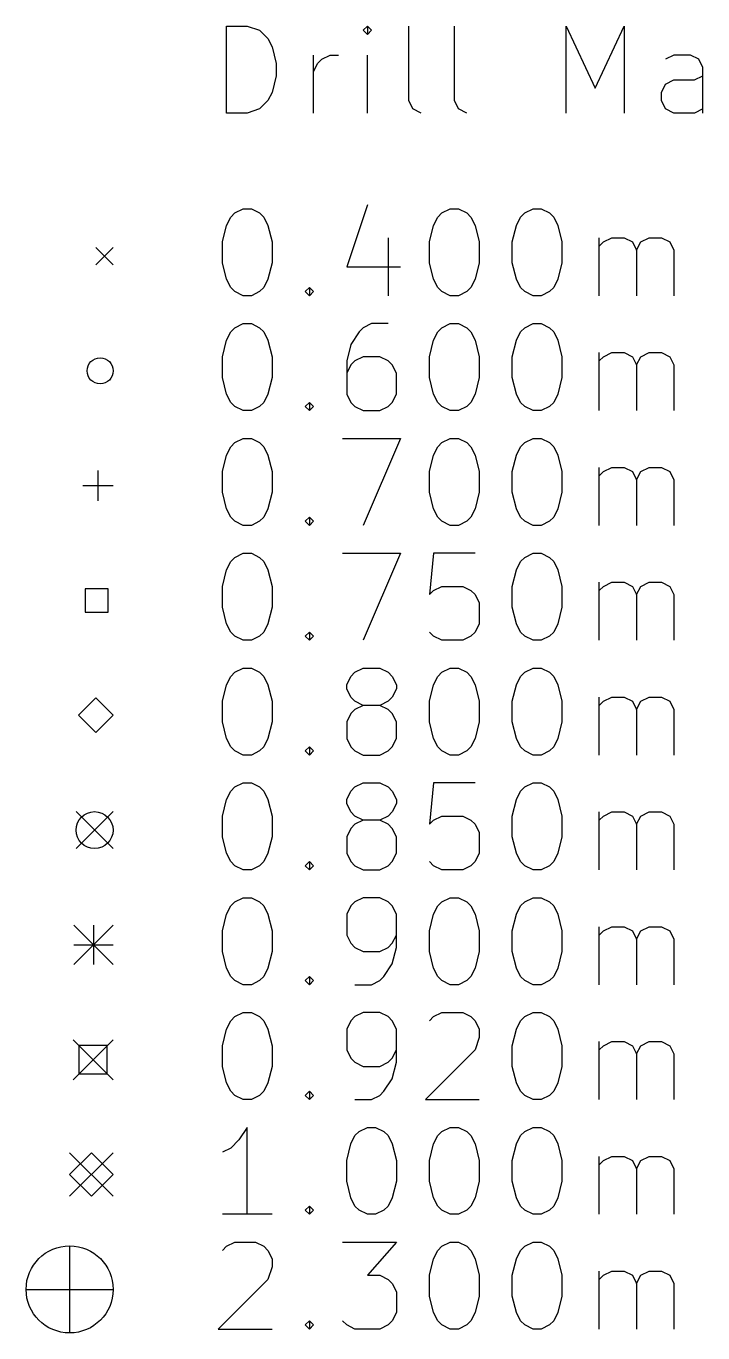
# Model space of a CAD drawing. Extents: x 2.4 to 7.28, y -7.56 to -1.5.
# Drawn here: x 2.399 to 3.011, y -7.529 to -6.346 of the extents above; entities that cross this region are included whole.
import ezdxf

# ---------------------------------------------------------------- set-up
doc = ezdxf.new("R2010")
doc.units = 0
doc.header["$MEASUREMENT"] = 0
doc.layers.add('BLACK', color=7, linetype='CONTINUOUS')

msp = doc.modelspace()

# ---------------------------------------------------------------- linework, layer by layer
at = {"layer": 'BLACK', "linetype": 'CONTINUOUS'}
for p, q in [((2.58, -6.4248), (2.58, -6.3461)), ((2.58, -6.3461), (2.5988, -6.3461)), ((2.5988, -6.3461), (2.61, -6.3498)), ((2.61, -6.3498), (2.6175, -6.3573)), ((2.7075, -6.3461), (2.7038, -6.3498)), ((2.7038, -6.3498), (2.7075, -6.3536)), ((2.7113, -6.3498), (2.7075, -6.3461)), ((2.7075, -6.3461), (2.7075, -6.3536)), ((2.7075, -6.3536), (2.7113, -6.3498)), ((2.745, -6.4135), (2.745, -6.3461)), ((2.7863, -6.4135), (2.7863, -6.3461)), ((2.8875, -6.4248), (2.8875, -6.3461)), ((2.8875, -6.3461), (2.9137, -6.4023)), ((2.9137, -6.4023), (2.94, -6.3461)), ((2.94, -6.3461), (2.94, -6.4248)), ((2.6175, -6.3573), (2.6213, -6.3648)), ((2.6213, -6.3648), (2.625, -6.3798)), ((2.6588, -6.4248), (2.6588, -6.3723)), ((2.6663, -6.3761), (2.6738, -6.3723)), ((2.6738, -6.3723), (2.6813, -6.3723)), ((2.7075, -6.4248), (2.7075, -6.3723)), ((2.985, -6.3723), (2.9775, -6.3761)), ((3, -6.3723), (2.985, -6.3723)), ((3.0075, -6.3761), (3, -6.3723)), ((2.625, -6.3798), (2.625, -6.3911)), ((2.6588, -6.3873), (2.6625, -6.3798)), ((2.6625, -6.3798), (2.6663, -6.3761)), ((3.0112, -6.3836), (3.0075, -6.3761)), ((3.0112, -6.4248), (3.0112, -6.3836)), ((2.625, -6.3911), (2.6213, -6.406)), ((2.9737, -6.406), (2.9775, -6.3986)), ((2.9775, -6.3986), (2.985, -6.3948)), ((2.985, -6.3948), (3.0037, -6.3948)), ((3.0037, -6.3948), (3.0112, -6.3911)), ((2.6213, -6.406), (2.6175, -6.4135)), ((2.9737, -6.4135), (2.9737, -6.406)), ((2.61, -6.421), (2.5988, -6.4248)), ((2.6175, -6.4135), (2.61, -6.421)), ((2.7488, -6.421), (2.745, -6.4135)), ((2.7563, -6.4248), (2.7488, -6.421)), ((2.79, -6.421), (2.7863, -6.4135)), ((2.7975, -6.4248), (2.79, -6.421)), ((2.9775, -6.421), (2.9737, -6.4135)), ((2.985, -6.4248), (2.9775, -6.421)), ((3.0112, -6.421), (3.0037, -6.4248)), ((2.5988, -6.4248), (2.58, -6.4248)), ((3.0037, -6.4248), (2.985, -6.4248)), ((2.5838, -6.5189), (2.5875, -6.5152)), ((2.5875, -6.5152), (2.595, -6.5114)), ((2.595, -6.5114), (2.6025, -6.5114)), ((2.6025, -6.5114), (2.61, -6.5152)), ((2.61, -6.5152), (2.6138, -6.5189)), ((2.7075, -6.5077), (2.6888, -6.5639)), ((2.7713, -6.5189), (2.775, -6.5152)), ((2.775, -6.5152), (2.7825, -6.5114)), ((2.7825, -6.5114), (2.79, -6.5114)), ((2.79, -6.5114), (2.7975, -6.5152)), ((2.7975, -6.5152), (2.8013, -6.5189)), ((2.8462, -6.5189), (2.85, -6.5152)), ((2.85, -6.5152), (2.8575, -6.5114)), ((2.8575, -6.5114), (2.865, -6.5114)), ((2.865, -6.5114), (2.8725, -6.5152)), ((2.8725, -6.5152), (2.8762, -6.5189)), ((2.5763, -6.5414), (2.58, -6.5264)), ((2.58, -6.5264), (2.5838, -6.5189)), ((2.6138, -6.5189), (2.6175, -6.5264)), ((2.6175, -6.5264), (2.6213, -6.5414)), ((2.7638, -6.5414), (2.7675, -6.5264)), ((2.7675, -6.5264), (2.7713, -6.5189)), ((2.8013, -6.5189), (2.805, -6.5264)), ((2.805, -6.5264), (2.8088, -6.5414)), ((2.8387, -6.5414), (2.8425, -6.5264)), ((2.8425, -6.5264), (2.8462, -6.5189)), ((2.8762, -6.5189), (2.88, -6.5264)), ((2.88, -6.5264), (2.8837, -6.5414)), ((2.7263, -6.5377), (2.7263, -6.5902)), ((2.9175, -6.5902), (2.9175, -6.5377)), ((2.9212, -6.5414), (2.9287, -6.5377)), ((2.9287, -6.5377), (2.94, -6.5377)), ((2.94, -6.5377), (2.9475, -6.5414)), ((2.955, -6.5414), (2.9625, -6.5377)), ((2.9625, -6.5377), (2.9737, -6.5377)), ((2.9737, -6.5377), (2.9812, -6.5414)), ((2.4616, -6.5463), (2.4774, -6.562)), ((2.4774, -6.5463), (2.4616, -6.562)), ((2.5763, -6.5602), (2.5763, -6.5414)), ((2.6213, -6.5414), (2.6213, -6.5602)), ((2.7638, -6.5602), (2.7638, -6.5414)), ((2.8088, -6.5414), (2.8088, -6.5602)), ((2.8387, -6.5602), (2.8387, -6.5414)), ((2.8837, -6.5414), (2.8837, -6.5602)), ((2.9175, -6.5452), (2.9212, -6.5414)), ((2.9475, -6.5414), (2.9512, -6.5489)), ((2.9512, -6.5489), (2.955, -6.5414)), ((2.9512, -6.5489), (2.9512, -6.5902)), ((2.9812, -6.5414), (2.985, -6.5489)), ((2.985, -6.5489), (2.985, -6.5902)), ((2.58, -6.5752), (2.5763, -6.5602)), ((2.6213, -6.5602), (2.6175, -6.5752)), ((2.6888, -6.5639), (2.7375, -6.5639)), ((2.7675, -6.5752), (2.7638, -6.5602)), ((2.8088, -6.5602), (2.805, -6.5752)), ((2.8425, -6.5752), (2.8387, -6.5602)), ((2.8837, -6.5602), (2.88, -6.5752)), ((2.5838, -6.5827), (2.58, -6.5752)), ((2.6175, -6.5752), (2.6138, -6.5827)), ((2.7713, -6.5827), (2.7675, -6.5752)), ((2.805, -6.5752), (2.8013, -6.5827)), ((2.8462, -6.5827), (2.8425, -6.5752)), ((2.88, -6.5752), (2.8762, -6.5827)), ((2.5875, -6.5864), (2.5838, -6.5827)), ((2.595, -6.5902), (2.5875, -6.5864)), ((2.61, -6.5864), (2.6025, -6.5902)), ((2.6138, -6.5827), (2.61, -6.5864)), ((2.6513, -6.5864), (2.655, -6.5827)), ((2.655, -6.5902), (2.6513, -6.5864)), ((2.655, -6.5827), (2.6588, -6.5864)), ((2.655, -6.5827), (2.655, -6.5902)), ((2.6588, -6.5864), (2.655, -6.5902)), ((2.775, -6.5864), (2.7713, -6.5827)), ((2.7825, -6.5902), (2.775, -6.5864)), ((2.7975, -6.5864), (2.79, -6.5902)), ((2.8013, -6.5827), (2.7975, -6.5864)), ((2.85, -6.5864), (2.8462, -6.5827)), ((2.8575, -6.5902), (2.85, -6.5864)), ((2.8725, -6.5864), (2.865, -6.5902)), ((2.8762, -6.5827), (2.8725, -6.5864)), ((2.6025, -6.5902), (2.595, -6.5902)), ((2.79, -6.5902), (2.7825, -6.5902)), ((2.865, -6.5902), (2.8575, -6.5902)), ((2.58, -6.6303), (2.5838, -6.6228)), ((2.5838, -6.6228), (2.5875, -6.6191)), ((2.5875, -6.6191), (2.595, -6.6153)), ((2.595, -6.6153), (2.6025, -6.6153)), ((2.6025, -6.6153), (2.61, -6.6191)), ((2.61, -6.6191), (2.6138, -6.6228)), ((2.6138, -6.6228), (2.6175, -6.6303)), ((2.7, -6.6228), (2.6925, -6.6341)), ((2.7038, -6.6191), (2.7, -6.6228)), ((2.7113, -6.6153), (2.7038, -6.6191)), ((2.7263, -6.6153), (2.7113, -6.6153)), ((2.7675, -6.6303), (2.7713, -6.6228)), ((2.7713, -6.6228), (2.775, -6.6191)), ((2.775, -6.6191), (2.7825, -6.6153)), ((2.7825, -6.6153), (2.79, -6.6153)), ((2.79, -6.6153), (2.7975, -6.6191)), ((2.7975, -6.6191), (2.8013, -6.6228)), ((2.8013, -6.6228), (2.805, -6.6303)), ((2.8425, -6.6303), (2.8462, -6.6228)), ((2.8462, -6.6228), (2.85, -6.6191)), ((2.85, -6.6191), (2.8575, -6.6153)), ((2.8575, -6.6153), (2.865, -6.6153)), ((2.865, -6.6153), (2.8725, -6.6191)), ((2.8725, -6.6191), (2.8762, -6.6228)), ((2.8762, -6.6228), (2.88, -6.6303)), ((2.5763, -6.6453), (2.58, -6.6303)), ((2.6175, -6.6303), (2.6213, -6.6453)), ((2.6925, -6.6341), (2.6888, -6.6491)), ((2.7638, -6.6453), (2.7675, -6.6303)), ((2.805, -6.6303), (2.8088, -6.6453)), ((2.8387, -6.6453), (2.8425, -6.6303)), ((2.88, -6.6303), (2.8837, -6.6453)), ((2.5763, -6.6641), (2.5763, -6.6453)), ((2.6213, -6.6453), (2.6213, -6.6641)), ((2.7038, -6.6453), (2.6963, -6.6491)), ((2.7188, -6.6453), (2.7038, -6.6453)), ((2.7263, -6.6491), (2.7188, -6.6453)), ((2.7638, -6.6641), (2.7638, -6.6453)), ((2.8088, -6.6453), (2.8088, -6.6641)), ((2.8387, -6.6641), (2.8387, -6.6453)), ((2.8837, -6.6453), (2.8837, -6.6641)), ((2.9175, -6.6941), (2.9175, -6.6416)), ((2.9175, -6.6491), (2.9212, -6.6453)), ((2.9212, -6.6453), (2.9287, -6.6416)), ((2.9287, -6.6416), (2.94, -6.6416)), ((2.94, -6.6416), (2.9475, -6.6453)), ((2.9475, -6.6453), (2.9512, -6.6528)), ((2.9512, -6.6528), (2.955, -6.6453)), ((2.955, -6.6453), (2.9625, -6.6416)), ((2.9625, -6.6416), (2.9737, -6.6416)), ((2.9737, -6.6416), (2.9812, -6.6453)), ((2.9812, -6.6453), (2.985, -6.6528)), ((2.6888, -6.6491), (2.6888, -6.6791)), ((2.6925, -6.6528), (2.6888, -6.6603)), ((2.6963, -6.6491), (2.6925, -6.6528)), ((2.73, -6.6528), (2.7263, -6.6491)), ((2.7338, -6.6603), (2.73, -6.6528)), ((2.9512, -6.6528), (2.9512, -6.6941)), ((2.985, -6.6528), (2.985, -6.6941)), ((2.58, -6.6791), (2.5763, -6.6641)), ((2.6213, -6.6641), (2.6175, -6.6791)), ((2.7338, -6.6791), (2.7338, -6.6603)), ((2.7675, -6.6791), (2.7638, -6.6641)), ((2.8088, -6.6641), (2.805, -6.6791)), ((2.8425, -6.6791), (2.8387, -6.6641)), ((2.8837, -6.6641), (2.88, -6.6791)), ((2.5838, -6.6866), (2.58, -6.6791)), ((2.6175, -6.6791), (2.6138, -6.6866)), ((2.6888, -6.6791), (2.6925, -6.6866)), ((2.73, -6.6866), (2.7338, -6.6791)), ((2.7713, -6.6866), (2.7675, -6.6791)), ((2.805, -6.6791), (2.8013, -6.6866)), ((2.8462, -6.6866), (2.8425, -6.6791)), ((2.88, -6.6791), (2.8762, -6.6866)), ((2.5875, -6.6903), (2.5838, -6.6866)), ((2.595, -6.6941), (2.5875, -6.6903)), ((2.6025, -6.6941), (2.595, -6.6941)), ((2.61, -6.6903), (2.6025, -6.6941)), ((2.6138, -6.6866), (2.61, -6.6903)), ((2.6513, -6.6903), (2.655, -6.6866)), ((2.655, -6.6941), (2.6513, -6.6903)), ((2.655, -6.6866), (2.6588, -6.6903)), ((2.655, -6.6866), (2.655, -6.6941)), ((2.6588, -6.6903), (2.655, -6.6941)), ((2.6925, -6.6866), (2.6963, -6.6903)), ((2.6963, -6.6903), (2.7038, -6.6941)), ((2.7038, -6.6941), (2.7188, -6.6941)), ((2.7188, -6.6941), (2.7263, -6.6903)), ((2.7263, -6.6903), (2.73, -6.6866)), ((2.775, -6.6903), (2.7713, -6.6866)), ((2.7825, -6.6941), (2.775, -6.6903)), ((2.79, -6.6941), (2.7825, -6.6941)), ((2.7975, -6.6903), (2.79, -6.6941)), ((2.8013, -6.6866), (2.7975, -6.6903)), ((2.85, -6.6903), (2.8462, -6.6866)), ((2.8575, -6.6941), (2.85, -6.6903)), ((2.865, -6.6941), (2.8575, -6.6941)), ((2.8725, -6.6903), (2.865, -6.6941)), ((2.8762, -6.6866), (2.8725, -6.6903)), ((2.58, -6.7343), (2.5838, -6.7268)), ((2.5838, -6.7268), (2.5875, -6.723)), ((2.5875, -6.723), (2.595, -6.7193)), ((2.595, -6.7193), (2.6025, -6.7193)), ((2.6025, -6.7193), (2.61, -6.723)), ((2.61, -6.723), (2.6138, -6.7268)), ((2.6138, -6.7268), (2.6175, -6.7343)), ((2.685, -6.7193), (2.7375, -6.7193)), ((2.7375, -6.7193), (2.7038, -6.798)), ((2.7675, -6.7343), (2.7713, -6.7268)), ((2.7713, -6.7268), (2.775, -6.723)), ((2.775, -6.723), (2.7825, -6.7193)), ((2.7825, -6.7193), (2.79, -6.7193)), ((2.79, -6.7193), (2.7975, -6.723)), ((2.7975, -6.723), (2.8013, -6.7268)), ((2.8013, -6.7268), (2.805, -6.7343)), ((2.8425, -6.7343), (2.8462, -6.7268)), ((2.8462, -6.7268), (2.85, -6.723)), ((2.85, -6.723), (2.8575, -6.7193)), ((2.8575, -6.7193), (2.865, -6.7193)), ((2.865, -6.7193), (2.8725, -6.723)), ((2.8725, -6.723), (2.8762, -6.7268)), ((2.8762, -6.7268), (2.88, -6.7343)), ((2.5763, -6.7493), (2.58, -6.7343)), ((2.6175, -6.7343), (2.6213, -6.7493)), ((2.7638, -6.7493), (2.7675, -6.7343)), ((2.805, -6.7343), (2.8088, -6.7493)), ((2.8387, -6.7493), (2.8425, -6.7343)), ((2.88, -6.7343), (2.8837, -6.7493)), ((2.4636, -6.7482), (2.4636, -6.7758)), ((2.5763, -6.768), (2.5763, -6.7493)), ((2.6213, -6.7493), (2.6213, -6.768)), ((2.7638, -6.768), (2.7638, -6.7493)), ((2.8088, -6.7493), (2.8088, -6.768)), ((2.8387, -6.768), (2.8387, -6.7493)), ((2.8837, -6.7493), (2.8837, -6.768)), ((2.9175, -6.798), (2.9175, -6.7455)), ((2.9175, -6.753), (2.9212, -6.7493)), ((2.9212, -6.7493), (2.9287, -6.7455)), ((2.9287, -6.7455), (2.94, -6.7455)), ((2.94, -6.7455), (2.9475, -6.7493)), ((2.9475, -6.7493), (2.9512, -6.7568)), ((2.9512, -6.7568), (2.955, -6.7493)), ((2.955, -6.7493), (2.9625, -6.7455)), ((2.9625, -6.7455), (2.9737, -6.7455)), ((2.9737, -6.7455), (2.9812, -6.7493)), ((2.9812, -6.7493), (2.985, -6.7568)), ((2.4498, -6.762), (2.4774, -6.762)), ((2.9512, -6.7568), (2.9512, -6.798)), ((2.985, -6.7568), (2.985, -6.798)), ((2.58, -6.783), (2.5763, -6.768)), ((2.6213, -6.768), (2.6175, -6.783)), ((2.7675, -6.783), (2.7638, -6.768)), ((2.8088, -6.768), (2.805, -6.783)), ((2.8425, -6.783), (2.8387, -6.768)), ((2.8837, -6.768), (2.88, -6.783)), ((2.5838, -6.7905), (2.58, -6.783)), ((2.6175, -6.783), (2.6138, -6.7905)), ((2.7713, -6.7905), (2.7675, -6.783)), ((2.805, -6.783), (2.8013, -6.7905)), ((2.8462, -6.7905), (2.8425, -6.783)), ((2.88, -6.783), (2.8762, -6.7905)), ((2.5875, -6.7943), (2.5838, -6.7905)), ((2.595, -6.798), (2.5875, -6.7943)), ((2.6025, -6.798), (2.595, -6.798)), ((2.61, -6.7943), (2.6025, -6.798)), ((2.6138, -6.7905), (2.61, -6.7943)), ((2.6513, -6.7943), (2.655, -6.7905)), ((2.655, -6.798), (2.6513, -6.7943)), ((2.655, -6.7905), (2.6588, -6.7943)), ((2.655, -6.7905), (2.655, -6.798)), ((2.6588, -6.7943), (2.655, -6.798)), ((2.775, -6.7943), (2.7713, -6.7905)), ((2.7825, -6.798), (2.775, -6.7943)), ((2.79, -6.798), (2.7825, -6.798)), ((2.7975, -6.7943), (2.79, -6.798)), ((2.8013, -6.7905), (2.7975, -6.7943)), ((2.85, -6.7943), (2.8462, -6.7905)), ((2.8575, -6.798), (2.85, -6.7943)), ((2.865, -6.798), (2.8575, -6.798)), ((2.8725, -6.7943), (2.865, -6.798)), ((2.8762, -6.7905), (2.8725, -6.7943)), ((2.5875, -6.827), (2.595, -6.8232)), ((2.595, -6.8232), (2.6025, -6.8232)), ((2.6025, -6.8232), (2.61, -6.827)), ((2.685, -6.8232), (2.7375, -6.8232)), ((2.7375, -6.8232), (2.7038, -6.902)), ((2.7675, -6.8232), (2.7638, -6.8607)), ((2.805, -6.8232), (2.7675, -6.8232)), ((2.85, -6.827), (2.8575, -6.8232)), ((2.8575, -6.8232), (2.865, -6.8232)), ((2.865, -6.8232), (2.8725, -6.827)), ((2.58, -6.8382), (2.5838, -6.8307)), ((2.5838, -6.8307), (2.5875, -6.827)), ((2.61, -6.827), (2.6138, -6.8307)), ((2.6138, -6.8307), (2.6175, -6.8382)), ((2.8425, -6.8382), (2.8462, -6.8307)), ((2.8462, -6.8307), (2.85, -6.827)), ((2.8725, -6.827), (2.8762, -6.8307)), ((2.8762, -6.8307), (2.88, -6.8382)), ((2.5763, -6.8532), (2.58, -6.8382)), ((2.6175, -6.8382), (2.6213, -6.8532)), ((2.8387, -6.8532), (2.8425, -6.8382)), ((2.88, -6.8382), (2.8837, -6.8532)), ((2.473, -6.8555), (2.4522, -6.8555)), ((2.4522, -6.8555), (2.4522, -6.8764)), ((2.473, -6.8764), (2.473, -6.8555)), ((2.5763, -6.872), (2.5763, -6.8532)), ((2.6213, -6.8532), (2.6213, -6.872)), ((2.7638, -6.8607), (2.7675, -6.857)), ((2.7675, -6.857), (2.775, -6.8532)), ((2.775, -6.8532), (2.7938, -6.8532)), ((2.7938, -6.8532), (2.8013, -6.857)), ((2.8013, -6.857), (2.805, -6.8607)), ((2.8387, -6.872), (2.8387, -6.8532)), ((2.8837, -6.8532), (2.8837, -6.872)), ((2.9175, -6.902), (2.9175, -6.8495)), ((2.9175, -6.857), (2.9212, -6.8532)), ((2.9212, -6.8532), (2.9287, -6.8495)), ((2.9287, -6.8495), (2.94, -6.8495)), ((2.94, -6.8495), (2.9475, -6.8532)), ((2.9475, -6.8532), (2.9512, -6.8607)), ((2.9512, -6.8607), (2.955, -6.8532)), ((2.955, -6.8532), (2.9625, -6.8495)), ((2.9625, -6.8495), (2.9737, -6.8495)), ((2.9737, -6.8495), (2.9812, -6.8532)), ((2.9812, -6.8532), (2.985, -6.8607)), ((2.58, -6.887), (2.5763, -6.872)), ((2.6213, -6.872), (2.6175, -6.887)), ((2.805, -6.8607), (2.8088, -6.8682)), ((2.8088, -6.8682), (2.8088, -6.887)), ((2.8425, -6.887), (2.8387, -6.872)), ((2.8837, -6.872), (2.88, -6.887)), ((2.9512, -6.8607), (2.9512, -6.902)), ((2.985, -6.8607), (2.985, -6.902)), ((2.4522, -6.8764), (2.473, -6.8764)), ((2.5838, -6.8945), (2.58, -6.887)), ((2.5875, -6.8982), (2.5838, -6.8945)), ((2.6138, -6.8945), (2.61, -6.8982)), ((2.6175, -6.887), (2.6138, -6.8945)), ((2.6513, -6.8982), (2.655, -6.8945)), ((2.655, -6.8945), (2.6588, -6.8982)), ((2.655, -6.8945), (2.655, -6.902)), ((2.7675, -6.8982), (2.7638, -6.8945)), ((2.805, -6.8945), (2.8013, -6.8982)), ((2.8088, -6.887), (2.805, -6.8945)), ((2.8462, -6.8945), (2.8425, -6.887)), ((2.85, -6.8982), (2.8462, -6.8945)), ((2.8762, -6.8945), (2.8725, -6.8982)), ((2.88, -6.887), (2.8762, -6.8945)), ((2.595, -6.902), (2.5875, -6.8982)), ((2.6025, -6.902), (2.595, -6.902)), ((2.61, -6.8982), (2.6025, -6.902)), ((2.655, -6.902), (2.6513, -6.8982)), ((2.6588, -6.8982), (2.655, -6.902)), ((2.775, -6.902), (2.7675, -6.8982)), ((2.7938, -6.902), (2.775, -6.902)), ((2.8013, -6.8982), (2.7938, -6.902)), ((2.8575, -6.902), (2.85, -6.8982)), ((2.865, -6.902), (2.8575, -6.902)), ((2.8725, -6.8982), (2.865, -6.902)), ((2.5838, -6.9347), (2.5875, -6.9309)), ((2.5875, -6.9309), (2.595, -6.9272)), ((2.595, -6.9272), (2.6025, -6.9272)), ((2.6025, -6.9272), (2.61, -6.9309)), ((2.61, -6.9309), (2.6138, -6.9347)), ((2.6925, -6.9347), (2.6963, -6.9309)), ((2.6963, -6.9309), (2.7038, -6.9272)), ((2.7038, -6.9272), (2.7188, -6.9272)), ((2.7188, -6.9272), (2.7263, -6.9309)), ((2.7263, -6.9309), (2.73, -6.9347)), ((2.7713, -6.9347), (2.775, -6.9309)), ((2.775, -6.9309), (2.7825, -6.9272)), ((2.7825, -6.9272), (2.79, -6.9272)), ((2.79, -6.9272), (2.7975, -6.9309)), ((2.7975, -6.9309), (2.8013, -6.9347)), ((2.8462, -6.9347), (2.85, -6.9309)), ((2.85, -6.9309), (2.8575, -6.9272)), ((2.8575, -6.9272), (2.865, -6.9272)), ((2.865, -6.9272), (2.8725, -6.9309)), ((2.8725, -6.9309), (2.8762, -6.9347)), ((2.5763, -6.9572), (2.58, -6.9422)), ((2.58, -6.9422), (2.5838, -6.9347)), ((2.6138, -6.9347), (2.6175, -6.9422)), ((2.6175, -6.9422), (2.6213, -6.9572)), ((2.6888, -6.9422), (2.6925, -6.9347)), ((2.6888, -6.9459), (2.6888, -6.9422)), ((2.73, -6.9347), (2.7338, -6.9422)), ((2.7338, -6.9422), (2.7338, -6.9459)), ((2.7638, -6.9572), (2.7675, -6.9422)), ((2.7675, -6.9422), (2.7713, -6.9347)), ((2.8013, -6.9347), (2.805, -6.9422)), ((2.805, -6.9422), (2.8088, -6.9572)), ((2.8387, -6.9572), (2.8425, -6.9422)), ((2.8425, -6.9422), (2.8462, -6.9347)), ((2.8762, -6.9347), (2.88, -6.9422)), ((2.88, -6.9422), (2.8837, -6.9572)), ((2.4616, -6.9541), (2.4459, -6.9699)), ((2.4774, -6.9699), (2.4616, -6.9541)), ((2.6925, -6.9534), (2.6888, -6.9459)), ((2.6963, -6.9572), (2.6925, -6.9534)), ((2.73, -6.9534), (2.7263, -6.9572)), ((2.7338, -6.9459), (2.73, -6.9534)), ((2.9175, -7.0059), (2.9175, -6.9534)), ((2.9212, -6.9572), (2.9287, -6.9534)), ((2.9287, -6.9534), (2.94, -6.9534)), ((2.94, -6.9534), (2.9475, -6.9572)), ((2.955, -6.9572), (2.9625, -6.9534)), ((2.9625, -6.9534), (2.9737, -6.9534)), ((2.9737, -6.9534), (2.9812, -6.9572)), ((2.5763, -6.9759), (2.5763, -6.9572)), ((2.6213, -6.9572), (2.6213, -6.9759)), ((2.6963, -6.9647), (2.6925, -6.9684)), ((2.7038, -6.9609), (2.6963, -6.9572)), ((2.7038, -6.9609), (2.6963, -6.9647)), ((2.7188, -6.9609), (2.7038, -6.9609)), ((2.7263, -6.9572), (2.7188, -6.9609)), ((2.7263, -6.9647), (2.7188, -6.9609)), ((2.73, -6.9684), (2.7263, -6.9647)), ((2.7638, -6.9759), (2.7638, -6.9572)), ((2.8088, -6.9572), (2.8088, -6.9759)), ((2.8387, -6.9759), (2.8387, -6.9572)), ((2.8837, -6.9572), (2.8837, -6.9759)), ((2.9175, -6.9609), (2.9212, -6.9572)), ((2.9475, -6.9572), (2.9512, -6.9647)), ((2.9512, -6.9647), (2.955, -6.9572)), ((2.9512, -6.9647), (2.9512, -7.0059)), ((2.9812, -6.9572), (2.985, -6.9647)), ((2.985, -6.9647), (2.985, -7.0059)), ((2.4459, -6.9699), (2.4616, -6.9856)), ((2.4616, -6.9856), (2.4774, -6.9699)), ((2.58, -6.9909), (2.5763, -6.9759)), ((2.6213, -6.9759), (2.6175, -6.9909)), ((2.6925, -6.9684), (2.6888, -6.9759)), ((2.6888, -6.9759), (2.6888, -6.9909)), ((2.7338, -6.9759), (2.73, -6.9684)), ((2.7338, -6.9909), (2.7338, -6.9759)), ((2.7675, -6.9909), (2.7638, -6.9759)), ((2.8088, -6.9759), (2.805, -6.9909)), ((2.8425, -6.9909), (2.8387, -6.9759)), ((2.8837, -6.9759), (2.88, -6.9909)), ((2.5838, -6.9984), (2.58, -6.9909)), ((2.5875, -7.0021), (2.5838, -6.9984)), ((2.595, -7.0059), (2.5875, -7.0021)), ((2.61, -7.0021), (2.6025, -7.0059)), ((2.6138, -6.9984), (2.61, -7.0021)), ((2.6175, -6.9909), (2.6138, -6.9984)), ((2.6513, -7.0021), (2.655, -6.9984)), ((2.655, -7.0059), (2.6513, -7.0021)), ((2.655, -6.9984), (2.6588, -7.0021)), ((2.655, -6.9984), (2.655, -7.0059)), ((2.6588, -7.0021), (2.655, -7.0059)), ((2.6888, -6.9909), (2.6925, -6.9984)), ((2.6925, -6.9984), (2.6963, -7.0021)), ((2.6963, -7.0021), (2.7038, -7.0059)), ((2.7188, -7.0059), (2.7263, -7.0021)), ((2.7263, -7.0021), (2.73, -6.9984)), ((2.73, -6.9984), (2.7338, -6.9909)), ((2.7713, -6.9984), (2.7675, -6.9909)), ((2.775, -7.0021), (2.7713, -6.9984)), ((2.7825, -7.0059), (2.775, -7.0021)), ((2.7975, -7.0021), (2.79, -7.0059)), ((2.8013, -6.9984), (2.7975, -7.0021)), ((2.805, -6.9909), (2.8013, -6.9984)), ((2.8462, -6.9984), (2.8425, -6.9909)), ((2.85, -7.0021), (2.8462, -6.9984)), ((2.8575, -7.0059), (2.85, -7.0021)), ((2.8725, -7.0021), (2.865, -7.0059)), ((2.8762, -6.9984), (2.8725, -7.0021)), ((2.88, -6.9909), (2.8762, -6.9984)), ((2.6025, -7.0059), (2.595, -7.0059)), ((2.7038, -7.0059), (2.7188, -7.0059)), ((2.79, -7.0059), (2.7825, -7.0059)), ((2.865, -7.0059), (2.8575, -7.0059)), ((2.5838, -7.0386), (2.5875, -7.0348)), ((2.5875, -7.0348), (2.595, -7.0311)), ((2.595, -7.0311), (2.6025, -7.0311)), ((2.6025, -7.0311), (2.61, -7.0348)), ((2.61, -7.0348), (2.6138, -7.0386)), ((2.6925, -7.0386), (2.6963, -7.0348)), ((2.6963, -7.0348), (2.7038, -7.0311)), ((2.7038, -7.0311), (2.7188, -7.0311)), ((2.7188, -7.0311), (2.7263, -7.0348)), ((2.7263, -7.0348), (2.73, -7.0386)), ((2.7675, -7.0311), (2.7638, -7.0686)), ((2.805, -7.0311), (2.7675, -7.0311)), ((2.8462, -7.0386), (2.85, -7.0348)), ((2.85, -7.0348), (2.8575, -7.0311)), ((2.8575, -7.0311), (2.865, -7.0311)), ((2.865, -7.0311), (2.8725, -7.0348)), ((2.8725, -7.0348), (2.8762, -7.0386)), ((2.5763, -7.0611), (2.58, -7.0461)), ((2.58, -7.0461), (2.5838, -7.0386)), ((2.6138, -7.0386), (2.6175, -7.0461)), ((2.6175, -7.0461), (2.6213, -7.0611)), ((2.6888, -7.0461), (2.6925, -7.0386)), ((2.6888, -7.0498), (2.6888, -7.0461)), ((2.6925, -7.0573), (2.6888, -7.0498)), ((2.73, -7.0386), (2.7338, -7.0461)), ((2.7338, -7.0498), (2.73, -7.0573)), ((2.7338, -7.0461), (2.7338, -7.0498)), ((2.8387, -7.0611), (2.8425, -7.0461)), ((2.8425, -7.0461), (2.8462, -7.0386)), ((2.8762, -7.0386), (2.88, -7.0461)), ((2.88, -7.0461), (2.8837, -7.0611)), ((2.4439, -7.0571), (2.4774, -7.0906)), ((2.4774, -7.0571), (2.4439, -7.0906)), ((2.5763, -7.0798), (2.5763, -7.0611)), ((2.6213, -7.0611), (2.6213, -7.0798)), ((2.6963, -7.0611), (2.6925, -7.0573)), ((2.7038, -7.0648), (2.6963, -7.0611)), ((2.7263, -7.0611), (2.7188, -7.0648)), ((2.73, -7.0573), (2.7263, -7.0611)), ((2.7675, -7.0648), (2.775, -7.0611)), ((2.775, -7.0611), (2.7938, -7.0611)), ((2.7938, -7.0611), (2.8013, -7.0648)), ((2.8387, -7.0798), (2.8387, -7.0611)), ((2.8837, -7.0611), (2.8837, -7.0798)), ((2.9175, -7.1098), (2.9175, -7.0573)), ((2.9175, -7.0648), (2.9212, -7.0611)), ((2.9212, -7.0611), (2.9287, -7.0573)), ((2.9287, -7.0573), (2.94, -7.0573)), ((2.94, -7.0573), (2.9475, -7.0611)), ((2.9475, -7.0611), (2.9512, -7.0686)), ((2.9512, -7.0686), (2.955, -7.0611)), ((2.955, -7.0611), (2.9625, -7.0573)), ((2.9625, -7.0573), (2.9737, -7.0573)), ((2.9737, -7.0573), (2.9812, -7.0611)), ((2.9812, -7.0611), (2.985, -7.0686)), ((2.6925, -7.0723), (2.6888, -7.0798)), ((2.6963, -7.0686), (2.6925, -7.0723)), ((2.7038, -7.0648), (2.6963, -7.0686)), ((2.7188, -7.0648), (2.7038, -7.0648)), ((2.7263, -7.0686), (2.7188, -7.0648)), ((2.73, -7.0723), (2.7263, -7.0686)), ((2.7338, -7.0798), (2.73, -7.0723)), ((2.7638, -7.0686), (2.7675, -7.0648)), ((2.8013, -7.0648), (2.805, -7.0686)), ((2.805, -7.0686), (2.8088, -7.0761)), ((2.9512, -7.0686), (2.9512, -7.1098)), ((2.985, -7.0686), (2.985, -7.1098)), ((2.58, -7.0948), (2.5763, -7.0798)), ((2.6213, -7.0798), (2.6175, -7.0948)), ((2.6888, -7.0798), (2.6888, -7.0948)), ((2.7338, -7.0948), (2.7338, -7.0798)), ((2.8088, -7.0761), (2.8088, -7.0948)), ((2.8425, -7.0948), (2.8387, -7.0798)), ((2.8837, -7.0798), (2.88, -7.0948)), ((2.5838, -7.1023), (2.58, -7.0948)), ((2.6175, -7.0948), (2.6138, -7.1023)), ((2.6888, -7.0948), (2.6925, -7.1023)), ((2.73, -7.1023), (2.7338, -7.0948)), ((2.8088, -7.0948), (2.805, -7.1023)), ((2.8462, -7.1023), (2.8425, -7.0948)), ((2.88, -7.0948), (2.8762, -7.1023)), ((2.5875, -7.1061), (2.5838, -7.1023)), ((2.595, -7.1098), (2.5875, -7.1061)), ((2.61, -7.1061), (2.6025, -7.1098)), ((2.6138, -7.1023), (2.61, -7.1061)), ((2.6513, -7.1061), (2.655, -7.1023)), ((2.655, -7.1098), (2.6513, -7.1061)), ((2.655, -7.1023), (2.6588, -7.1061)), ((2.655, -7.1023), (2.655, -7.1098)), ((2.6588, -7.1061), (2.655, -7.1098)), ((2.6925, -7.1023), (2.6963, -7.1061)), ((2.6963, -7.1061), (2.7038, -7.1098)), ((2.7188, -7.1098), (2.7263, -7.1061)), ((2.7263, -7.1061), (2.73, -7.1023)), ((2.7675, -7.1061), (2.7638, -7.1023)), ((2.775, -7.1098), (2.7675, -7.1061)), ((2.8013, -7.1061), (2.7938, -7.1098)), ((2.805, -7.1023), (2.8013, -7.1061)), ((2.85, -7.1061), (2.8462, -7.1023)), ((2.8575, -7.1098), (2.85, -7.1061)), ((2.8725, -7.1061), (2.865, -7.1098)), ((2.8762, -7.1023), (2.8725, -7.1061)), ((2.6025, -7.1098), (2.595, -7.1098)), ((2.7038, -7.1098), (2.7188, -7.1098)), ((2.7938, -7.1098), (2.775, -7.1098)), ((2.865, -7.1098), (2.8575, -7.1098)), ((2.58, -7.15), (2.5838, -7.1425)), ((2.5838, -7.1425), (2.5875, -7.1388)), ((2.5875, -7.1388), (2.595, -7.135)), ((2.595, -7.135), (2.6025, -7.135)), ((2.6025, -7.135), (2.61, -7.1388)), ((2.61, -7.1388), (2.6138, -7.1425)), ((2.6138, -7.1425), (2.6175, -7.15)), ((2.6925, -7.1425), (2.6888, -7.15)), ((2.6963, -7.1388), (2.6925, -7.1425)), ((2.7038, -7.135), (2.6963, -7.1388)), ((2.7188, -7.135), (2.7038, -7.135)), ((2.7263, -7.1388), (2.7188, -7.135)), ((2.73, -7.1425), (2.7263, -7.1388)), ((2.7338, -7.15), (2.73, -7.1425)), ((2.7675, -7.15), (2.7713, -7.1425)), ((2.7713, -7.1425), (2.775, -7.1388)), ((2.775, -7.1388), (2.7825, -7.135)), ((2.7825, -7.135), (2.79, -7.135)), ((2.79, -7.135), (2.7975, -7.1388)), ((2.7975, -7.1388), (2.8013, -7.1425)), ((2.8013, -7.1425), (2.805, -7.15)), ((2.8425, -7.15), (2.8462, -7.1425)), ((2.8462, -7.1425), (2.85, -7.1388)), ((2.85, -7.1388), (2.8575, -7.135)), ((2.8575, -7.135), (2.865, -7.135)), ((2.865, -7.135), (2.8725, -7.1388)), ((2.8725, -7.1388), (2.8762, -7.1425)), ((2.8762, -7.1425), (2.88, -7.15)), ((2.5763, -7.165), (2.58, -7.15)), ((2.6175, -7.15), (2.6213, -7.165)), ((2.6888, -7.15), (2.6888, -7.1688)), ((2.7338, -7.18), (2.7338, -7.15)), ((2.7638, -7.165), (2.7675, -7.15)), ((2.805, -7.15), (2.8088, -7.165)), ((2.8387, -7.165), (2.8425, -7.15)), ((2.88, -7.15), (2.8837, -7.165)), ((2.4419, -7.16), (2.4774, -7.1955)), ((2.4774, -7.16), (2.4419, -7.1955)), ((2.4596, -7.16), (2.4596, -7.1955)), ((2.5763, -7.1838), (2.5763, -7.165)), ((2.6213, -7.165), (2.6213, -7.1838)), ((2.7638, -7.1838), (2.7638, -7.165)), ((2.8088, -7.165), (2.8088, -7.1838)), ((2.8387, -7.1838), (2.8387, -7.165)), ((2.8837, -7.165), (2.8837, -7.1838)), ((2.9175, -7.2138), (2.9175, -7.1613)), ((2.9175, -7.1688), (2.9212, -7.165)), ((2.9212, -7.165), (2.9287, -7.1613)), ((2.9287, -7.1613), (2.94, -7.1613)), ((2.94, -7.1613), (2.9475, -7.165)), ((2.9475, -7.165), (2.9512, -7.1725)), ((2.9512, -7.1725), (2.955, -7.165)), ((2.955, -7.165), (2.9625, -7.1613)), ((2.9625, -7.1613), (2.9737, -7.1613)), ((2.9737, -7.1613), (2.9812, -7.165)), ((2.9812, -7.165), (2.985, -7.1725)), ((2.4419, -7.1778), (2.4774, -7.1778)), ((2.6888, -7.1688), (2.6925, -7.1763)), ((2.6925, -7.1763), (2.6963, -7.18)), ((2.6963, -7.18), (2.7038, -7.1838)), ((2.7188, -7.1838), (2.7263, -7.18)), ((2.7263, -7.18), (2.73, -7.1763)), ((2.73, -7.1763), (2.7338, -7.1688)), ((2.73, -7.195), (2.7338, -7.18)), ((2.9512, -7.1725), (2.9512, -7.2138)), ((2.985, -7.1725), (2.985, -7.2138)), ((2.58, -7.1988), (2.5763, -7.1838)), ((2.6213, -7.1838), (2.6175, -7.1988)), ((2.7038, -7.1838), (2.7188, -7.1838)), ((2.7675, -7.1988), (2.7638, -7.1838)), ((2.8088, -7.1838), (2.805, -7.1988)), ((2.8425, -7.1988), (2.8387, -7.1838)), ((2.8837, -7.1838), (2.88, -7.1988)), ((2.5838, -7.2063), (2.58, -7.1988)), ((2.6175, -7.1988), (2.6138, -7.2063)), ((2.7225, -7.2063), (2.73, -7.195)), ((2.7713, -7.2063), (2.7675, -7.1988)), ((2.805, -7.1988), (2.8013, -7.2063)), ((2.8462, -7.2063), (2.8425, -7.1988)), ((2.88, -7.1988), (2.8762, -7.2063)), ((2.5875, -7.21), (2.5838, -7.2063)), ((2.595, -7.2138), (2.5875, -7.21)), ((2.6025, -7.2138), (2.595, -7.2138)), ((2.61, -7.21), (2.6025, -7.2138)), ((2.6138, -7.2063), (2.61, -7.21)), ((2.6513, -7.21), (2.655, -7.2063)), ((2.655, -7.2138), (2.6513, -7.21)), ((2.655, -7.2063), (2.6588, -7.21)), ((2.655, -7.2063), (2.655, -7.2138)), ((2.6588, -7.21), (2.655, -7.2138)), ((2.6963, -7.2138), (2.7113, -7.2138)), ((2.7113, -7.2138), (2.7188, -7.21)), ((2.7188, -7.21), (2.7225, -7.2063)), ((2.775, -7.21), (2.7713, -7.2063)), ((2.7825, -7.2138), (2.775, -7.21)), ((2.79, -7.2138), (2.7825, -7.2138)), ((2.7975, -7.21), (2.79, -7.2138)), ((2.8013, -7.2063), (2.7975, -7.21)), ((2.85, -7.21), (2.8462, -7.2063)), ((2.8575, -7.2138), (2.85, -7.21)), ((2.865, -7.2138), (2.8575, -7.2138)), ((2.8725, -7.21), (2.865, -7.2138)), ((2.8762, -7.2063), (2.8725, -7.21)), ((2.5875, -7.2427), (2.595, -7.239)), ((2.595, -7.239), (2.6025, -7.239)), ((2.6025, -7.239), (2.61, -7.2427)), ((2.7038, -7.239), (2.6963, -7.2427)), ((2.7188, -7.239), (2.7038, -7.239)), ((2.7263, -7.2427), (2.7188, -7.239)), ((2.7675, -7.2427), (2.775, -7.239)), ((2.775, -7.239), (2.7938, -7.239)), ((2.7938, -7.239), (2.8013, -7.2427)), ((2.85, -7.2427), (2.8575, -7.239)), ((2.8575, -7.239), (2.865, -7.239)), ((2.865, -7.239), (2.8725, -7.2427)), ((2.58, -7.254), (2.5838, -7.2465)), ((2.5838, -7.2465), (2.5875, -7.2427)), ((2.61, -7.2427), (2.6138, -7.2465)), ((2.6138, -7.2465), (2.6175, -7.254)), ((2.6925, -7.2465), (2.6888, -7.254)), ((2.6963, -7.2427), (2.6925, -7.2465)), ((2.73, -7.2465), (2.7263, -7.2427)), ((2.7338, -7.254), (2.73, -7.2465)), ((2.7638, -7.2465), (2.7675, -7.2427)), ((2.8013, -7.2427), (2.805, -7.2465)), ((2.805, -7.2465), (2.8088, -7.254)), ((2.8425, -7.254), (2.8462, -7.2465)), ((2.8462, -7.2465), (2.85, -7.2427)), ((2.8725, -7.2427), (2.8762, -7.2465)), ((2.8762, -7.2465), (2.88, -7.254)), ((2.5763, -7.269), (2.58, -7.254)), ((2.6175, -7.254), (2.6213, -7.269)), ((2.6888, -7.254), (2.6888, -7.2727)), ((2.7338, -7.284), (2.7338, -7.254)), ((2.8088, -7.2615), (2.805, -7.2727)), ((2.8088, -7.254), (2.8088, -7.2615)), ((2.8387, -7.269), (2.8425, -7.254)), ((2.88, -7.254), (2.8837, -7.269)), ((2.4411, -7.2636), (2.4774, -7.2998)), ((2.4774, -7.2636), (2.4411, -7.2998)), ((2.4721, -7.2689), (2.4464, -7.2689)), ((2.4464, -7.2689), (2.4464, -7.2945)), ((2.4721, -7.2945), (2.4721, -7.2689)), ((2.5763, -7.2877), (2.5763, -7.269)), ((2.6213, -7.269), (2.6213, -7.2877)), ((2.6888, -7.2727), (2.6925, -7.2802)), ((2.73, -7.2802), (2.7338, -7.2727)), ((2.805, -7.2727), (2.76, -7.3177)), ((2.8387, -7.2877), (2.8387, -7.269)), ((2.8837, -7.269), (2.8837, -7.2877)), ((2.9175, -7.3177), (2.9175, -7.2652)), ((2.9175, -7.2727), (2.9212, -7.269)), ((2.9212, -7.269), (2.9287, -7.2652)), ((2.9287, -7.2652), (2.94, -7.2652)), ((2.94, -7.2652), (2.9475, -7.269)), ((2.9475, -7.269), (2.9512, -7.2765)), ((2.9512, -7.2765), (2.955, -7.269)), ((2.955, -7.269), (2.9625, -7.2652)), ((2.9625, -7.2652), (2.9737, -7.2652)), ((2.9737, -7.2652), (2.9812, -7.269)), ((2.9812, -7.269), (2.985, -7.2765)), ((2.6925, -7.2802), (2.6963, -7.284)), ((2.6963, -7.284), (2.7038, -7.2877)), ((2.7188, -7.2877), (2.7263, -7.284)), ((2.7263, -7.284), (2.73, -7.2802)), ((2.73, -7.299), (2.7338, -7.284)), ((2.9512, -7.2765), (2.9512, -7.3177)), ((2.985, -7.2765), (2.985, -7.3177)), ((2.4464, -7.2945), (2.4721, -7.2945)), ((2.58, -7.3027), (2.5763, -7.2877)), ((2.6213, -7.2877), (2.6175, -7.3027)), ((2.7038, -7.2877), (2.7188, -7.2877)), ((2.8425, -7.3027), (2.8387, -7.2877)), ((2.8837, -7.2877), (2.88, -7.3027)), ((2.5838, -7.3102), (2.58, -7.3027)), ((2.6175, -7.3027), (2.6138, -7.3102)), ((2.7225, -7.3102), (2.73, -7.299)), ((2.8462, -7.3102), (2.8425, -7.3027)), ((2.88, -7.3027), (2.8762, -7.3102)), ((2.5875, -7.314), (2.5838, -7.3102)), ((2.595, -7.3177), (2.5875, -7.314)), ((2.6025, -7.3177), (2.595, -7.3177)), ((2.61, -7.314), (2.6025, -7.3177)), ((2.6138, -7.3102), (2.61, -7.314)), ((2.6513, -7.314), (2.655, -7.3102)), ((2.655, -7.3177), (2.6513, -7.314)), ((2.655, -7.3102), (2.6588, -7.314)), ((2.655, -7.3102), (2.655, -7.3177)), ((2.6588, -7.314), (2.655, -7.3177)), ((2.6963, -7.3177), (2.7113, -7.3177)), ((2.7113, -7.3177), (2.7188, -7.314)), ((2.7188, -7.314), (2.7225, -7.3102)), ((2.76, -7.3177), (2.8088, -7.3177)), ((2.85, -7.314), (2.8462, -7.3102)), ((2.8575, -7.3177), (2.85, -7.314)), ((2.865, -7.3177), (2.8575, -7.3177)), ((2.8725, -7.314), (2.865, -7.3177)), ((2.8762, -7.3102), (2.8725, -7.314)), ((2.5988, -7.3429), (2.5913, -7.3542)), ((2.5988, -7.4216), (2.5988, -7.3429)), ((2.7, -7.3467), (2.7075, -7.3429)), ((2.7075, -7.3429), (2.715, -7.3429)), ((2.715, -7.3429), (2.7225, -7.3467)), ((2.775, -7.3467), (2.7825, -7.3429)), ((2.7825, -7.3429), (2.79, -7.3429)), ((2.79, -7.3429), (2.7975, -7.3467)), ((2.85, -7.3467), (2.8575, -7.3429)), ((2.8575, -7.3429), (2.865, -7.3429)), ((2.865, -7.3429), (2.8725, -7.3467)), ((2.5913, -7.3542), (2.5838, -7.3617)), ((2.6925, -7.3579), (2.6963, -7.3504)), ((2.6963, -7.3504), (2.7, -7.3467)), ((2.7225, -7.3467), (2.7263, -7.3504)), ((2.7263, -7.3504), (2.73, -7.3579)), ((2.7675, -7.3579), (2.7713, -7.3504)), ((2.7713, -7.3504), (2.775, -7.3467)), ((2.7975, -7.3467), (2.8013, -7.3504)), ((2.8013, -7.3504), (2.805, -7.3579)), ((2.8425, -7.3579), (2.8462, -7.3504)), ((2.8462, -7.3504), (2.85, -7.3467)), ((2.8725, -7.3467), (2.8762, -7.3504)), ((2.8762, -7.3504), (2.88, -7.3579)), ((2.438, -7.3659), (2.4774, -7.4053)), ((2.4774, -7.3659), (2.438, -7.4053)), ((2.4577, -7.3659), (2.438, -7.3856)), ((2.4774, -7.3856), (2.4577, -7.3659)), ((2.5838, -7.3617), (2.5763, -7.3654)), ((2.6888, -7.3729), (2.6925, -7.3579)), ((2.73, -7.3579), (2.7338, -7.3729)), ((2.7638, -7.3729), (2.7675, -7.3579)), ((2.805, -7.3579), (2.8088, -7.3729)), ((2.8387, -7.3729), (2.8425, -7.3579)), ((2.88, -7.3579), (2.8837, -7.3729)), ((2.9175, -7.4216), (2.9175, -7.3692)), ((2.9212, -7.3729), (2.9287, -7.3692)), ((2.9287, -7.3692), (2.94, -7.3692)), ((2.94, -7.3692), (2.9475, -7.3729)), ((2.955, -7.3729), (2.9625, -7.3692)), ((2.9625, -7.3692), (2.9737, -7.3692)), ((2.9737, -7.3692), (2.9812, -7.3729)), ((2.6888, -7.3917), (2.6888, -7.3729)), ((2.7338, -7.3729), (2.7338, -7.3917)), ((2.7638, -7.3917), (2.7638, -7.3729)), ((2.8088, -7.3729), (2.8088, -7.3917)), ((2.8387, -7.3917), (2.8387, -7.3729)), ((2.8837, -7.3729), (2.8837, -7.3917)), ((2.9175, -7.3767), (2.9212, -7.3729)), ((2.9475, -7.3729), (2.9512, -7.3804)), ((2.9512, -7.3804), (2.955, -7.3729)), ((2.9512, -7.3804), (2.9512, -7.4216)), ((2.9812, -7.3729), (2.985, -7.3804)), ((2.985, -7.3804), (2.985, -7.4216)), ((2.438, -7.3856), (2.4577, -7.4053)), ((2.4577, -7.4053), (2.4774, -7.3856)), ((2.6925, -7.4066), (2.6888, -7.3917)), ((2.7338, -7.3917), (2.73, -7.4066)), ((2.7675, -7.4066), (2.7638, -7.3917)), ((2.8088, -7.3917), (2.805, -7.4066)), ((2.8425, -7.4066), (2.8387, -7.3917)), ((2.8837, -7.3917), (2.88, -7.4066)), ((2.6513, -7.4179), (2.655, -7.4141)), ((2.655, -7.4141), (2.6588, -7.4179)), ((2.655, -7.4141), (2.655, -7.4216)), ((2.6963, -7.4141), (2.6925, -7.4066)), ((2.7, -7.4179), (2.6963, -7.4141)), ((2.7263, -7.4141), (2.7225, -7.4179)), ((2.73, -7.4066), (2.7263, -7.4141)), ((2.7713, -7.4141), (2.7675, -7.4066)), ((2.775, -7.4179), (2.7713, -7.4141)), ((2.8013, -7.4141), (2.7975, -7.4179)), ((2.805, -7.4066), (2.8013, -7.4141)), ((2.8462, -7.4141), (2.8425, -7.4066)), ((2.85, -7.4179), (2.8462, -7.4141)), ((2.8762, -7.4141), (2.8725, -7.4179)), ((2.88, -7.4066), (2.8762, -7.4141)), ((2.6213, -7.4216), (2.5763, -7.4216)), ((2.655, -7.4216), (2.6513, -7.4179)), ((2.6588, -7.4179), (2.655, -7.4216)), ((2.7075, -7.4216), (2.7, -7.4179)), ((2.715, -7.4216), (2.7075, -7.4216)), ((2.7225, -7.4179), (2.715, -7.4216)), ((2.7825, -7.4216), (2.775, -7.4179)), ((2.79, -7.4216), (2.7825, -7.4216)), ((2.7975, -7.4179), (2.79, -7.4216)), ((2.8575, -7.4216), (2.85, -7.4179)), ((2.865, -7.4216), (2.8575, -7.4216)), ((2.8725, -7.4179), (2.865, -7.4216)), ((2.438, -7.4502), (2.438, -7.5289)), ((2.5763, -7.4543), (2.58, -7.4506)), ((2.58, -7.4506), (2.5875, -7.4468)), ((2.5875, -7.4468), (2.6063, -7.4468)), ((2.6063, -7.4468), (2.6138, -7.4506)), ((2.6138, -7.4506), (2.6175, -7.4543)), ((2.685, -7.4468), (2.7338, -7.4468)), ((2.7338, -7.4468), (2.7075, -7.4768)), ((2.7713, -7.4543), (2.775, -7.4506)), ((2.775, -7.4506), (2.7825, -7.4468)), ((2.7825, -7.4468), (2.79, -7.4468)), ((2.79, -7.4468), (2.7975, -7.4506)), ((2.7975, -7.4506), (2.8013, -7.4543)), ((2.8462, -7.4543), (2.85, -7.4506)), ((2.85, -7.4506), (2.8575, -7.4468)), ((2.8575, -7.4468), (2.865, -7.4468)), ((2.865, -7.4468), (2.8725, -7.4506)), ((2.8725, -7.4506), (2.8762, -7.4543)), ((2.6175, -7.4543), (2.6213, -7.4618)), ((2.6213, -7.4618), (2.6213, -7.4693)), ((2.7638, -7.4768), (2.7675, -7.4618)), ((2.7675, -7.4618), (2.7713, -7.4543)), ((2.8013, -7.4543), (2.805, -7.4618)), ((2.805, -7.4618), (2.8088, -7.4768)), ((2.8387, -7.4768), (2.8425, -7.4618)), ((2.8425, -7.4618), (2.8462, -7.4543)), ((2.8762, -7.4543), (2.88, -7.4618)), ((2.88, -7.4618), (2.8837, -7.4768)), ((2.6213, -7.4693), (2.6175, -7.4806)), ((2.9175, -7.5256), (2.9175, -7.4731)), ((2.9212, -7.4768), (2.9287, -7.4731)), ((2.9287, -7.4731), (2.94, -7.4731)), ((2.94, -7.4731), (2.9475, -7.4768)), ((2.955, -7.4768), (2.9625, -7.4731)), ((2.9625, -7.4731), (2.9737, -7.4731)), ((2.9737, -7.4731), (2.9812, -7.4768)), ((2.6175, -7.4806), (2.5725, -7.5256)), ((2.7075, -7.4768), (2.7188, -7.4768)), ((2.7188, -7.4768), (2.7263, -7.4806)), ((2.7263, -7.4806), (2.73, -7.4843)), ((2.73, -7.4843), (2.7338, -7.4918)), ((2.7638, -7.4956), (2.7638, -7.4768)), ((2.8088, -7.4768), (2.8088, -7.4956)), ((2.8387, -7.4956), (2.8387, -7.4768)), ((2.8837, -7.4768), (2.8837, -7.4956)), ((2.9175, -7.4806), (2.9212, -7.4768)), ((2.9475, -7.4768), (2.9512, -7.4843)), ((2.9512, -7.4843), (2.955, -7.4768)), ((2.9512, -7.4843), (2.9512, -7.5256)), ((2.9812, -7.4768), (2.985, -7.4843)), ((2.985, -7.4843), (2.985, -7.5256)), ((2.3986, -7.4896), (2.4774, -7.4896)), ((2.7338, -7.4918), (2.7338, -7.5106)), ((2.7675, -7.5106), (2.7638, -7.4956)), ((2.8088, -7.4956), (2.805, -7.5106)), ((2.8425, -7.5106), (2.8387, -7.4956)), ((2.8837, -7.4956), (2.88, -7.5106)), ((2.7338, -7.5106), (2.73, -7.5181)), ((2.7713, -7.5181), (2.7675, -7.5106)), ((2.805, -7.5106), (2.8013, -7.5181)), ((2.8462, -7.5181), (2.8425, -7.5106)), ((2.88, -7.5106), (2.8762, -7.5181)), ((2.6513, -7.5218), (2.655, -7.5181)), ((2.655, -7.5256), (2.6513, -7.5218)), ((2.655, -7.5181), (2.6588, -7.5218)), ((2.655, -7.5181), (2.655, -7.5256)), ((2.6588, -7.5218), (2.655, -7.5256)), ((2.6888, -7.5218), (2.685, -7.5181)), ((2.6963, -7.5256), (2.6888, -7.5218)), ((2.7263, -7.5218), (2.7188, -7.5256)), ((2.73, -7.5181), (2.7263, -7.5218)), ((2.775, -7.5218), (2.7713, -7.5181)), ((2.7825, -7.5256), (2.775, -7.5218)), ((2.7975, -7.5218), (2.79, -7.5256)), ((2.8013, -7.5181), (2.7975, -7.5218)), ((2.85, -7.5218), (2.8462, -7.5181)), ((2.8575, -7.5256), (2.85, -7.5218)), ((2.8725, -7.5218), (2.865, -7.5256)), ((2.8762, -7.5181), (2.8725, -7.5218)), ((2.5725, -7.5256), (2.6213, -7.5256)), ((2.7188, -7.5256), (2.6963, -7.5256)), ((2.79, -7.5256), (2.7825, -7.5256)), ((2.865, -7.5256), (2.8575, -7.5256))]:
    msp.add_line(p, q, dxfattribs=at)
at = {"layer": 'BLACK'}
for centre, radius in [((2.4656, -6.6581), 0.0118), ((2.4606, -7.0738), 0.0167), ((2.438, -7.4896), 0.0394)]:
    msp.add_circle(centre, radius, dxfattribs=at)

doc.saveas('drawing.dxf')
